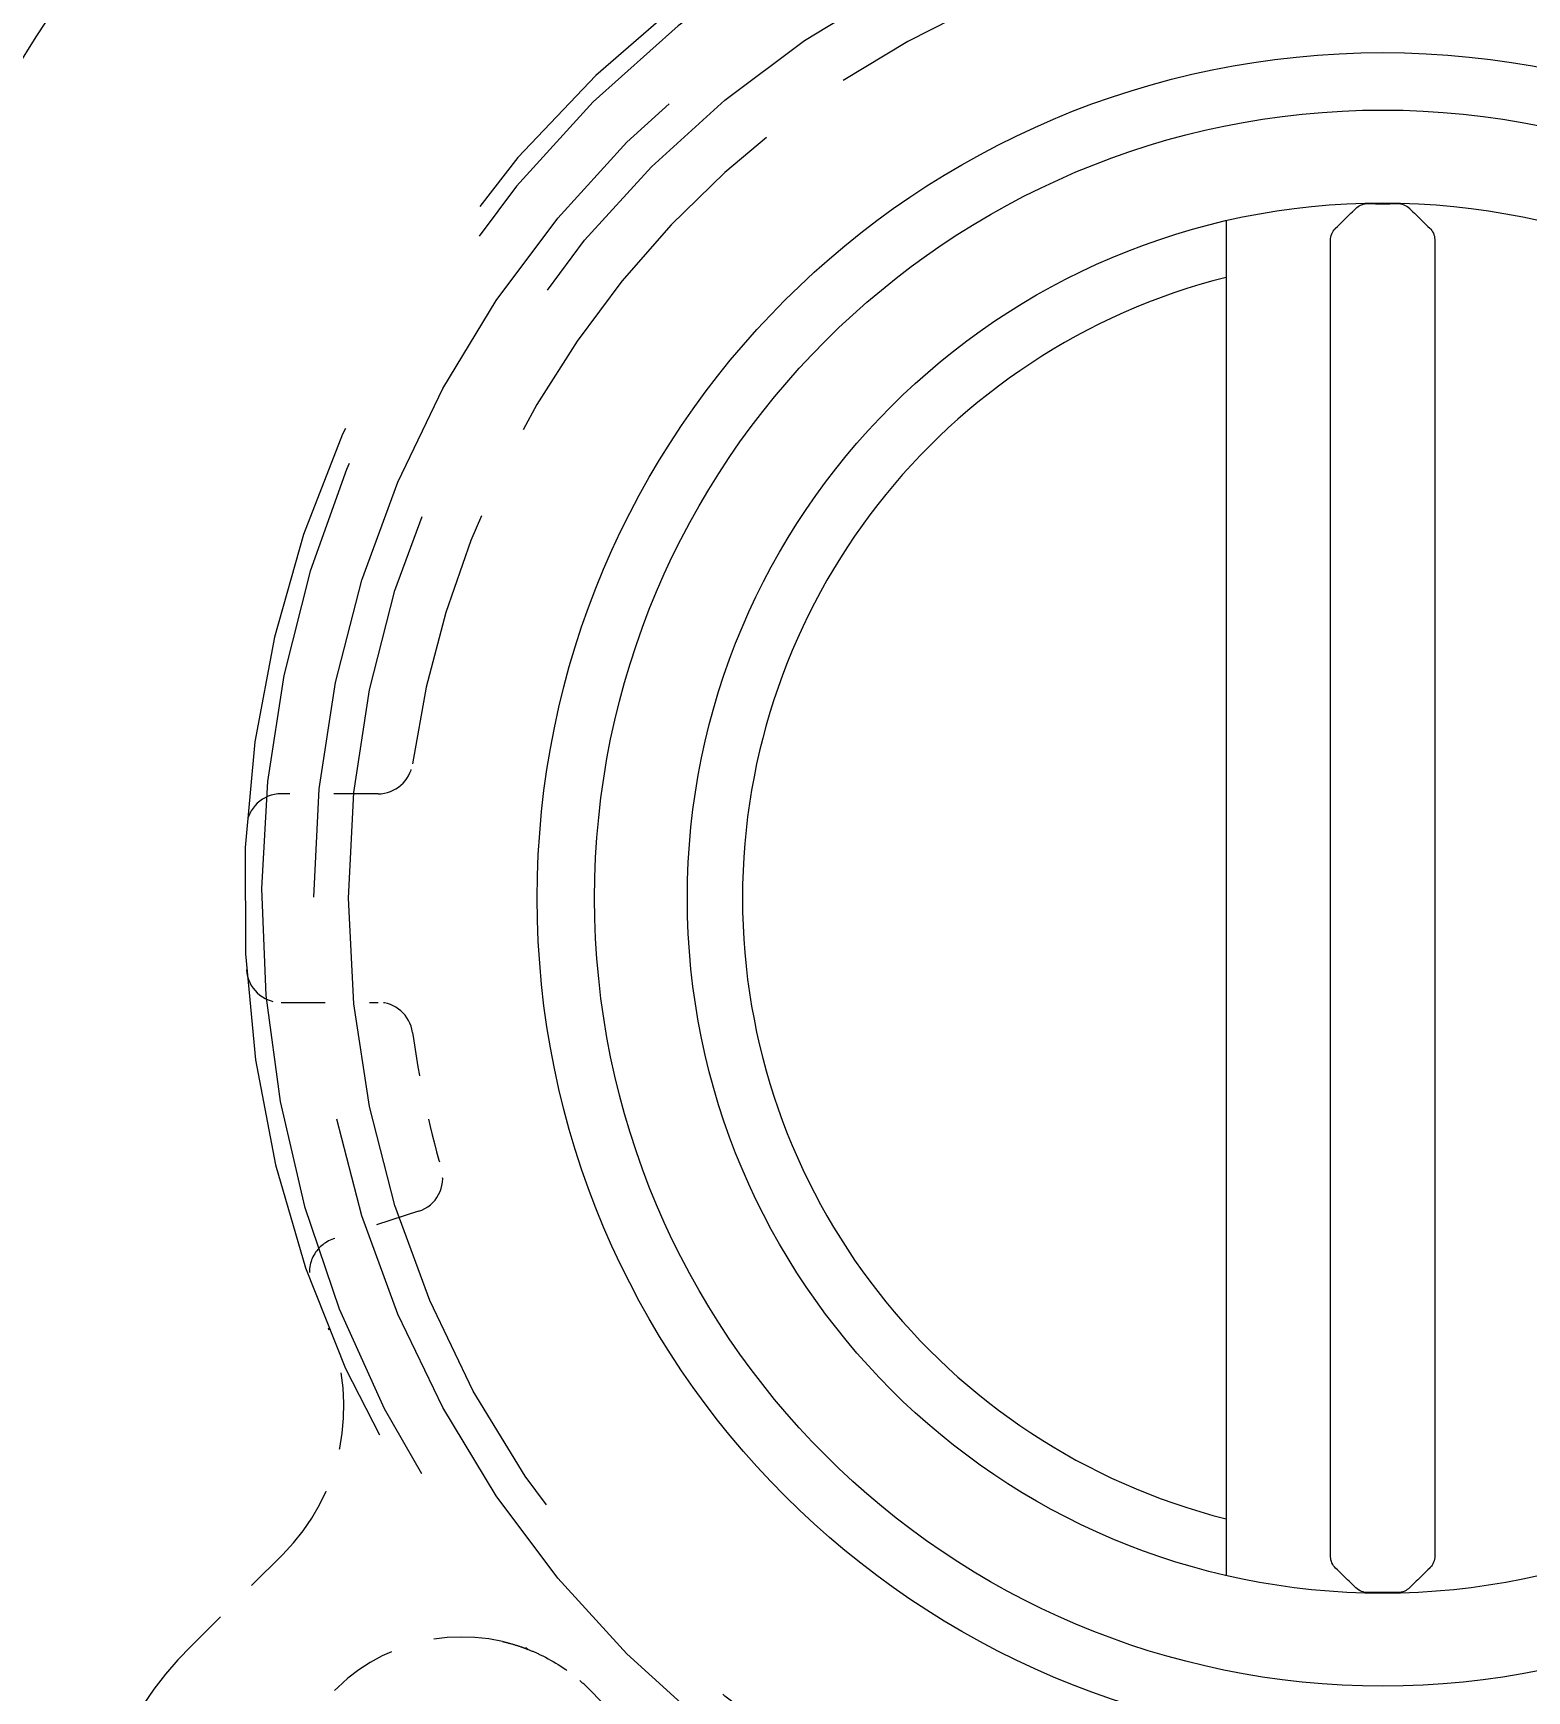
# Model space of a CAD drawing. Header units: inches. Extents: x 15 to 402, y 6 to 258.
# Drawn here: x 200.676 to 204.06, y 181.585 to 185.339 of the extents above; entities that cross this region are included whole.
import ezdxf

# ---------------------------------------------------------------- set-up
doc = ezdxf.new("R2010")
doc.units = ezdxf.units.IN
doc.header["$LTSCALE"] = 12
doc.header["$MEASUREMENT"] = 0
doc.linetypes.add('DASHED', pattern=[0.2067, 0.1654, -0.0413])
for name, color, linetype, lineweight in [('Dimension (ANSI)', 7, 'Continuous', 25), ('Hatch', 7, 'Continuous', 18), ('Hidden', 7, 'DASHED', 18), ('Visible', 7, 'Continuous', 18)]:
    doc.layers.add(name, color=color, linetype=linetype, lineweight=lineweight)
doc.styles.add('MEMCOR Medium', font='arial.ttf')
doc.dimstyles.new('Default (ANSI)', dxfattribs={"dimscale": 12, "dimtxt": 0.15, "dimasz": 0.098425, "dimexe": 0.125, "dimexo": 0.0625, "dimgap": 0.031496, "dimtad": 0, "dimtih": 1, "dimtoh": 1, "dimdec": 4, "dimrnd": 1e-08, "dimzin": 3, "dimdsep": 46, "dimlunit": 5, "dimtxsty": 'MEMCOR Medium', "dimcen": 0.09, "dimdle": 0.393701, "dimclrd": 256, "dimclre": 256, "dimclrt": 256, "dimadec": 0, "dimazin": 1, "dimtfac": 0.8, "dimtofl": 0, "dimtmove": 0, "dimatfit": 3, "dimfxl": 1, "dimfrac": 1, "dimtolj": 1, "dimtzin": 4, "dimlwd": -1, "dimlwe": -1, "dimarcsym": 0})

# ---------------------------------------------------------------- blocks, each defined once
blk = doc.blocks.new('*D29')
at = {"layer": 'Defpoints', "color": 0, "transparency": 16777216}
for p in [(221.3479, 210.7417), (186.0166, 179.1119), (221.3479, 178.9357)]:
    blk.add_point(p, dxfattribs=at)
at = {"layer": 'Dimension (ANSI)', "transparency": 16777216}
for p, q in [((186.0166, 179.8619), (186.0166, 212.2417)), ((221.3479, 179.6857), (221.3479, 212.2417)), ((187.1977, 210.7417), (197.1823, 210.7417)), ((220.1668, 210.7417), (210.1821, 210.7417))]:
    blk.add_line(p, q, dxfattribs=at)
for points in [[(187.1977, 210.9386), (187.1977, 210.5449), (186.0166, 210.7417)], [(220.1668, 210.9386), (220.1668, 210.5449), (221.3479, 210.7417)]]:
    blk.add_solid(points, dxfattribs=at)
at = {"layer": 'Dimension (ANSI)', "transparency": 16777216, "char_height": 1.8, "attachment_point": 5, "style": 'MEMCOR Medium'}
for s, insert in [('\\A1; 35{\\H0.8x;\\S5#16;} in', (203.6822, 212.5933)), ('\\A1;[897.4 mm]', (203.6822, 209.2102))]:
    blk.add_mtext(s, dxfattribs=dict(at, insert=insert))

msp = doc.modelspace()

# ---------------------------------------------------------------- hatches: boundary and pattern name
at = {"layer": 'Hatch'}
h = msp.add_hatch(dxfattribs=at)
h.set_pattern_fill('ANSI31', color=256, scale=12, style=0)
edge = h.paths.add_edge_path()
edge.add_spline(control_points=[(217.42332, 183.38029), (217.39171, 183.34853), (217.35993, 183.31693), (217.29616, 183.25418), (217.26417, 183.22302), (217.23201, 183.19204)], knot_values=[-0.6817505, -0.6817505, -0.6817505, -0.6817505, -0.3402811, -0.3402811, 0, 0, 0, 0], degree=3, periodic=0)
edge.add_ellipse((203.73307, 183.38029), major_axis=(-0.18825, -13.49894), ratio=1, start_angle=24.840553, end_angle=90, ccw=False)
edge.add_line((209.23306, 171.05118), (209.23306, 170.77793))
edge.add_ellipse((203.73307, 183.38029), major_axis=(12.60236, 5.5), ratio=1, start_angle=270, end_angle=271.098975)
edge.add_ellipse((203.73307, 183.38029), major_axis=(12.49456, 5.74069), ratio=1, start_angle=270, end_angle=292.744849)
edge.add_ellipse((203.73307, 183.38029), major_axis=(9.30341, 10.12502), ratio=1, start_angle=270, end_angle=271.041736)
edge.add_ellipse((203.73307, 183.38029), major_axis=(9.1178, 10.29249), ratio=1, start_angle=270, end_angle=293.073484)
edge.add_ellipse((203.73307, 183.38029), major_axis=(4.35466, 13.04249), ratio=1, start_angle=270, end_angle=271.041736)
edge.add_ellipse((203.73307, 183.38029), major_axis=(4.11682, 13.1195), ratio=1, start_angle=270, end_angle=287.421516)
edge.add_line((217.48332, 183.38029), (217.42332, 183.38029))
edge = h.paths.add_edge_path()
edge.add_spline(control_points=[(217.23201, 183.56854), (217.26417, 183.53756), (217.29616, 183.5064), (217.35993, 183.44365), (217.39171, 183.41205), (217.42332, 183.38029)], knot_values=[-0.6817506, -0.6817506, -0.6817506, -0.6817506, -0.3414695, -0.3414695, 0, 0, 0, 0], degree=3, periodic=0)
edge.add_line((217.42332, 183.38029), (217.48332, 183.38029))
edge.add_ellipse((203.73307, 183.38029), major_axis=(0, 13.75026), ratio=1, start_angle=270, end_angle=347.421516)
edge.add_ellipse((203.73307, 183.38029), major_axis=(-13.42023, 2.99448), ratio=1, start_angle=270, end_angle=271.041736)
edge.add_ellipse((203.73307, 183.38029), major_axis=(-13.47245, 2.75), ratio=1, start_angle=270, end_angle=293.073484)
edge.add_ellipse((203.73307, 183.38029), major_axis=(-13.47245, -2.75), ratio=1, start_angle=270, end_angle=271.041736)
edge.add_ellipse((203.73307, 183.38029), major_axis=(-13.42023, -2.99448), ratio=1, start_angle=270, end_angle=364.843043)
edge.add_ellipse((203.73307, 183.38029), major_axis=(4.11682, -13.1195), ratio=1, start_angle=270, end_angle=271.041736)
edge.add_ellipse((203.73307, 183.38029), major_axis=(4.35466, -13.04249), ratio=1, start_angle=270, end_angle=293.073484)
edge.add_ellipse((203.73307, 183.38029), major_axis=(9.1178, -10.29249), ratio=1, start_angle=270, end_angle=271.041736)
edge.add_ellipse((203.73307, 183.38029), major_axis=(9.30341, -10.12502), ratio=1, start_angle=270, end_angle=292.744849)
edge.add_ellipse((203.73307, 183.38029), major_axis=(12.49456, -5.74069), ratio=1, start_angle=270, end_angle=271.098975)
edge.add_line((198.23307, 170.77793), (198.23307, 171.05118))
edge.add_ellipse((203.73307, 183.38029), major_axis=(-12.32911, 5.5), ratio=1, start_angle=204.840553, end_angle=450, ccw=False)
h = msp.add_hatch(dxfattribs=at)
h.set_pattern_fill('ANSI31', color=256, scale=12, angle=90.0002, style=0)
edge = h.paths.add_edge_path()
edge.add_line((209.23306, 170.77793), (209.23306, 170.75029))
edge.add_line((209.23306, 170.75029), (209.23306, 170.5152))
edge.add_spline(control_points=[(209.23306, 170.5152), (209.29311, 170.60777), (209.35344, 170.70048), (209.43368, 170.82398), (209.45374, 170.85486), (209.47376, 170.88573)], knot_values=[-1.1224503, -1.1224503, -1.1224503, -1.1224503, -0.2803842, -0.2803842, 0, 0, 0, 0], degree=3, periodic=0)
edge.add_ellipse((203.73307, 183.38029), major_axis=(-12.49456, -5.74069), ratio=1, start_angle=88.901025, end_angle=90, ccw=False)
edge = h.paths.add_edge_path()
edge.add_spline(control_points=[(197.99237, 170.88573), (198.0122, 170.85492), (198.03223, 170.82402), (198.07231, 170.76239), (198.10868, 170.70665), (198.15297, 170.6388), (198.19322, 170.57713), (198.23307, 170.5152)], knot_values=[-0.6733187, -0.6733187, -0.6733187, -0.6733187, -0.6174646, -0.6174646, -0.561149, -0.561149, 0, 0, 0, 0], degree=3, periodic=0)
edge.add_line((198.23307, 170.5152), (198.23307, 170.75029))
edge.add_line((198.23307, 170.75029), (198.23307, 170.77793))
edge.add_ellipse((203.73307, 183.38029), major_axis=(-12.60236, 5.5), ratio=1, start_angle=88.901025, end_angle=90, ccw=False)
edge = h.paths.add_edge_path()
edge.add_line((193.44058, 174.26249), (193.39847, 174.23818))
edge.add_line((193.39847, 174.23818), (193.22407, 174.13749))
edge.add_line((193.22407, 174.13749), (193.60805, 174.07688))
edge.add_ellipse((203.73307, 183.38029), major_axis=(-9.30341, 10.12502), ratio=1, start_angle=88.958264, end_angle=90, ccw=False)
edge = h.paths.add_edge_path()
edge.add_line((206.72755, 196.80052), (206.48307, 197.10274))
edge.add_line((206.48307, 197.10274), (206.48307, 196.90137))
edge.add_line((206.48307, 196.90137), (206.48307, 196.85274))
edge.add_ellipse((203.73307, 183.38029), major_axis=(13.47245, -2.75), ratio=1, start_angle=88.958264, end_angle=90, ccw=False)
edge = h.paths.add_edge_path()
edge.add_line((190.47407, 178.90063), (190.64847, 179.00132))
edge.add_line((190.64847, 179.00132), (190.69058, 179.02563))
edge.add_ellipse((203.73307, 183.38029), major_axis=(-4.35466, 13.04249), ratio=1, start_angle=88.958264, end_angle=90, ccw=False)
edge.add_line((190.61356, 179.26348), (190.47407, 178.90063))
edge = h.paths.add_edge_path()
edge.add_line((213.85808, 174.07688), (214.24206, 174.13749))
edge.add_line((214.24206, 174.13749), (214.06766, 174.23818))
edge.add_line((214.06766, 174.23818), (214.02555, 174.26249))
edge.add_ellipse((203.73307, 183.38029), major_axis=(-9.1178, -10.29249), ratio=1, start_angle=88.958264, end_angle=90, ccw=False)
edge = h.paths.add_edge_path()
edge.add_line((216.77555, 179.02563), (216.81766, 179.00132))
edge.add_line((216.81766, 179.00132), (216.99206, 178.90063))
edge.add_line((216.99206, 178.90063), (216.85257, 179.26348))
edge.add_ellipse((203.73307, 183.38029), major_axis=(-4.11682, -13.1195), ratio=1, start_angle=88.958264, end_angle=90, ccw=False)
edge = h.paths.add_edge_path()
edge.add_line((200.98307, 196.85274), (200.98307, 196.90137))
edge.add_line((200.98307, 196.90137), (200.98307, 197.10274))
edge.add_line((200.98307, 197.10274), (200.73858, 196.80052))
edge.add_ellipse((203.73307, 183.38029), major_axis=(13.42023, 2.99448), ratio=1, start_angle=88.958264, end_angle=90, ccw=False)

# ---------------------------------------------------------------- linework, layer by layer
at = {"layer": 'Hidden', "ltscale": 0.035923}
for p, q in [((201.45751, 183.61649), (201.23803, 183.61649)), ((201.23803, 183.14409), (201.45751, 183.14409))]:
    msp.add_line(p, q, dxfattribs=at)
at = {"layer": 'Hidden', "ltscale": 0.033213}
msp.add_line((201.54954, 182.67082), (201.35661, 182.60813), dxfattribs=at)
at = {"layer": 'Hidden', "ltscale": 0.046526}
msp.add_line((201.24195, 181.89382), (201.03423, 181.6861), dxfattribs=at)
at = {"layer": 'Hidden', "ltscale": 0.009556}
msp.add_line((201.93942, 181.58461), (201.98203, 181.54119), dxfattribs=at)
at = {"layer": 'Hidden', "ltscale": 1.022229}
msp.add_circle((203.73307, 183.38029), 2.42126, dxfattribs=at)
at = {"layer": 'Hidden', "ltscale": 1.186783}
msp.add_circle((203.73307, 183.38029), 2.34252, dxfattribs=at)
at = {"layer": 'Hidden', "ltscale": 1.190228}
msp.add_arc((203.73307, 183.38029), 2.57874, 318.8111, 221.1889, dxfattribs=at)
at = {"layer": 'Hidden', "ltscale": 1.199515}
msp.add_arc((203.73307, 183.38029), 2.53937, 315.73768, 224.26232, dxfattribs=at)
at = {"layer": 'Hidden', "ltscale": 0.4368}
msp.add_arc((203.73307, 183.38029), 2.2185, 101.0317, 172.12023, dxfattribs=at)
at = {"layer": 'Hidden', "ltscale": 0.017813}
for centre, start, end in [((201.45751, 183.69523), 270, 352.12023), ((201.45751, 183.06535), 7.87977, 90)]:
    msp.add_arc(centre, 0.07874, start, end, dxfattribs=at)
at = {"layer": 'Hidden', "ltscale": 0.018744}
for centre, start, end in [((201.23803, 183.53775), 90, 176.3889), ((201.23803, 183.22283), 183.6111, 270)]:
    msp.add_arc(centre, 0.07874, start, end, dxfattribs=at)
at = {"layer": 'Hidden', "ltscale": 0.050025}
msp.add_arc((203.73307, 183.38029), 2.2185, 187.87977, 196.03575, dxfattribs=at)
at = {"layer": 'Hidden', "ltscale": 0.019103}
msp.add_arc((201.52521, 182.74571), 0.07874, 288, 16.03575, dxfattribs=at)
at = {"layer": 'Hidden', "ltscale": 0.019926}
msp.add_arc((201.38094, 182.53325), 0.07874, 108, 199.80489, dxfattribs=at)
at = {"layer": 'Hidden', "ltscale": 0.087839}
msp.add_arc((200.90788, 182.22788), 0.47244, 315, 22.19078, dxfattribs=at)
at = {"layer": 'Hidden', "ltscale": 0.079133}
msp.add_arc((201.64883, 181.29935), 0.4072, 77.09302, 147.331, dxfattribs=at)
at = {"layer": 'Hidden', "ltscale": 0.108721}
msp.add_arc((201.64669, 181.07365), 0.86614, 135, 180.35274, dxfattribs=at)
at = {"layer": 'Hidden', "ltscale": 0.005322}
msp.add_arc((201.64883, 181.29935), 0.4072, 44.46972, 49.27622, dxfattribs=at)
at = {"layer": 'Hidden', "ltscale": 0.011792}
msp.add_open_spline([(201.73978, 181.69626), (201.74534, 181.69499), (201.75087, 181.6936), (201.76492, 181.68975), (201.77334, 181.68713), (201.78388, 181.68352), (201.78671, 181.68251), (201.79384, 181.67988), (201.79778, 181.67833), (201.79778, 181.67833)], degree=3, knots=[0, 0, 0, 0, 0.04490495, 0.04490495, 0.11675287, 0.11675287, 0.14479487, 0.14479487, 0.19497838, 0.19497838, 0.19497838, 0.19497838], dxfattribs=at)
at = {"layer": 'Hidden', "ltscale": 0.000980573}
msp.add_open_spline([(201.79778, 181.67833), (201.79751, 181.67844), (201.79724, 181.67855), (201.79613, 181.67907), (201.79532, 181.67956), (201.79379, 181.6807), (201.79308, 181.68136), (201.79246, 181.68208)], degree=3, knots=[0.175423294, 0.175423294, 0.175423294, 0.175423294, 0.177774025, 0.177774025, 0.185040697, 0.185040697, 0.192307369, 0.192307369, 0.192307369, 0.192307369], dxfattribs=at)
at = {"layer": 'Hidden', "ltscale": 0.022558}
msp.add_open_spline([(201.79778, 181.67833), (201.8069, 181.67475), (201.816, 181.67079), (201.85656, 181.65132), (201.88728, 181.63137), (201.91449, 181.60795)], degree=3, knots=[1.49464831, 1.49464831, 1.49464831, 1.49464831, 1.57220502, 1.57220502, 1.84281301, 1.84281301, 1.84281301, 1.84281301], dxfattribs=at)
at = {"layer": 'Visible'}
for p, q in [((203.37874, 184.91471), (203.37874, 181.84587)), ((203.61496, 181.89028), (203.61496, 184.8703)), ((203.85118, 184.8703), (203.85118, 181.89028))]:
    msp.add_line(p, q, dxfattribs=at)
for radius in [3.775, 3.75, 3.62, 1.915, 1.785, 1.5748]:
    msp.add_circle((203.73307, 183.38029), radius, dxfattribs=at)
for radius, start, end in [(13.75026, 0.000005, 246.422302), (13.50026, 0.798977, 245.958424), (13.25026, 0.798977, 250.626825), (13.19, 288.614503, 251.385497), (1.45, 104.14437, 255.85563)]:
    msp.add_arc((203.73307, 183.38029), radius, start, end, dxfattribs=at)
for points, knots in [([(203.62649, 184.89796), (203.637, 184.90799), (203.64738, 184.91802), (203.6575, 184.92789), (203.66241, 184.93268), (203.66735, 184.93753), (203.67232, 184.94244)], [-0.10908913, -0.10908913, -0.10908913, -0.10908913, 0, 0, 0, 0.05288194, 0.05288194, 0.05288194, 0.05288194]), ([(203.67232, 184.94244), (203.67545, 184.94551), (203.67908, 184.94802), (203.68572, 184.9511), (203.68852, 184.95202), (203.69427, 184.95321), (203.69722, 184.95348), (203.70016, 184.95342)], [0.561359542, 0.561359542, 0.561359542, 0.561359542, 0.595101684, 0.595101684, 0.617636412, 0.617636412, 0.640194036, 0.640194036, 0.640194036, 0.640194036]), ([(203.70016, 184.95342), (203.71124, 184.95319), (203.72224, 184.95308), (203.73307, 184.95308), (203.7439, 184.95308), (203.7549, 184.95319), (203.76597, 184.95342)], [-0.08251378, -0.08251378, -0.08251378, -0.08251378, 0, 0, 0, 0.08251378, 0.08251378, 0.08251378, 0.08251378]), ([(203.76597, 184.95342), (203.77109, 184.95353), (203.77616, 184.95264), (203.7856, 184.94896), (203.78987, 184.94623), (203.7936, 184.94264), (203.79371, 184.94254), (203.79381, 184.94244)], [0, 0, 0, 0, 0.039151459, 0.039151459, 0.07781282, 0.07781282, 0.078928844, 0.078928844, 0.078928844, 0.078928844]), ([(203.79381, 184.94244), (203.79878, 184.93753), (203.80373, 184.93268), (203.81876, 184.91802), (203.82914, 184.90799), (203.83965, 184.89796)], [3.84046149, 3.84046149, 3.84046149, 3.84046149, 3.89334343, 3.89334343, 4.00243256, 4.00243256, 4.00243256, 4.00243256]), ([(203.61496, 184.8703), (203.61496, 184.87526), (203.61585, 184.88015), (203.61938, 184.88917), (203.62192, 184.89319), (203.62558, 184.89707), (203.62603, 184.89752), (203.62649, 184.89796)], [0.48824775, 0.48824775, 0.48824775, 0.48824775, 0.526027679, 0.526027679, 0.562686234, 0.562686234, 0.56768749, 0.56768749, 0.56768749, 0.56768749]), ([(203.83965, 184.89796), (203.83966, 184.89796), (203.83966, 184.89795), (203.84313, 184.89463), (203.84592, 184.89066), (203.84981, 184.88183), (203.85089, 184.87712), (203.85116, 184.87163), (203.85118, 184.87097), (203.85118, 184.8703)], [0.080022574, 0.080022574, 0.080022574, 0.080022574, 0.080124231, 0.080124231, 0.117587114, 0.117587114, 0.154401812, 0.154401812, 0.159498258, 0.159498258, 0.159498258, 0.159498258]), ([(203.62649, 181.86262), (203.62648, 181.86263), (203.62647, 181.86264), (203.623, 181.86595), (203.62022, 181.86993), (203.61633, 181.87875), (203.61524, 181.88346), (203.61497, 181.88895), (203.61496, 181.88962), (203.61496, 181.89028)], [0.080022574, 0.080022574, 0.080022574, 0.080022574, 0.080124231, 0.080124231, 0.117587114, 0.117587114, 0.154401812, 0.154401812, 0.159498258, 0.159498258, 0.159498258, 0.159498258]), ([(203.85118, 181.89028), (203.85118, 181.88533), (203.85029, 181.88044), (203.84676, 181.87142), (203.84422, 181.86739), (203.84056, 181.86351), (203.84011, 181.86306), (203.83965, 181.86262)], [0.48824775, 0.48824775, 0.48824775, 0.48824775, 0.526027679, 0.526027679, 0.562686234, 0.562686234, 0.56768749, 0.56768749, 0.56768749, 0.56768749]), ([(203.67232, 181.81815), (203.66735, 181.82305), (203.66241, 181.8279), (203.6575, 181.83269), (203.64738, 181.84257), (203.637, 181.85259), (203.62649, 181.86262)], [-0.05288194, -0.05288194, -0.05288194, -0.05288194, 0, 0, 0, 0.10908913, 0.10908913, 0.10908913, 0.10908913]), ([(203.83965, 181.86262), (203.82914, 181.85259), (203.81876, 181.84257), (203.80373, 181.8279), (203.79878, 181.82305), (203.79381, 181.81815)], [2.56702766, 2.56702766, 2.56702766, 2.56702766, 2.67611678, 2.67611678, 2.72899873, 2.72899873, 2.72899873, 2.72899873]), ([(203.70016, 181.80716), (203.69505, 181.80705), (203.68997, 181.80794), (203.68054, 181.81162), (203.67626, 181.81435), (203.67253, 181.81794), (203.67243, 181.81804), (203.67232, 181.81815)], [0, 0, 0, 0, 0.039151459, 0.039151459, 0.07781282, 0.07781282, 0.078928844, 0.078928844, 0.078928844, 0.078928844]), ([(203.79381, 181.81815), (203.79069, 181.81507), (203.78706, 181.81256), (203.78041, 181.80948), (203.77762, 181.80856), (203.77186, 181.80737), (203.76892, 181.8071), (203.76597, 181.80716)], [0.561359542, 0.561359542, 0.561359542, 0.561359542, 0.595101684, 0.595101684, 0.617636412, 0.617636412, 0.640194036, 0.640194036, 0.640194036, 0.640194036]), ([(203.76597, 181.80716), (203.7549, 181.80739), (203.7439, 181.80751), (203.73307, 181.80751), (203.72224, 181.80751), (203.71124, 181.80739), (203.70016, 181.80716)], [-0.08251378, -0.08251378, -0.08251378, -0.08251378, 0, 0, 0, 0.08251378, 0.08251378, 0.08251378, 0.08251378])]:
    msp.add_open_spline(points, degree=3, knots=knots, dxfattribs=at)

# ---------------------------------------------------------------- dimensions: what is measured, and where the dimension line sits
at = {"layer": 'Dimension (ANSI)'}
dim = msp.add_linear_dim(base=(221.34786, 210.74171), p1=(186.01657, 179.11189), p2=(221.34786, 178.93573), angle=180, text=' <> in\\X[897.4 mm]', dimstyle='Default (ANSI)', override={"dimgap": 0.031496, "dimtih": 0, "dimtoh": 0, "dimdec": 4, "dimpost": '', "dimtol": 0, "dimlim": 0, "dimtp": 0, "dimtm": 0, "dimtdec": 2, "dimatfit": 1}, dxfattribs=at)
dim.commit()
dim.dimension.update_dxf_attribs({"geometry": '*D29', "text_midpoint": (203.68221, 210.74171), "dimtype": 160})

doc.saveas('drawing.dxf')
